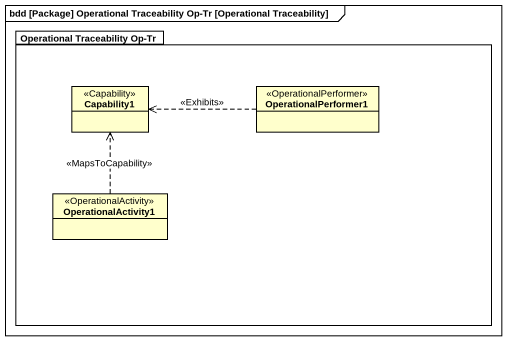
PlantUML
@startuml
mainframe bdd [Package] Operational Traceability Op-Tr [Operational Traceability]
hide circle
hide empty members
package "Operational Traceability Op-Tr" as Operational_Traceability_Op {
  class Capability1 <<Capability>>
  class OperationalPerformer1 <<OperationalPerformer>>
  class OperationalActivity1 <<OperationalActivity>>
}
OperationalPerformer1 .left.> Capability1 : <<Exhibits>>
OperationalActivity1 .up.> Capability1 : <<MapsToCapability>>
@enduml
